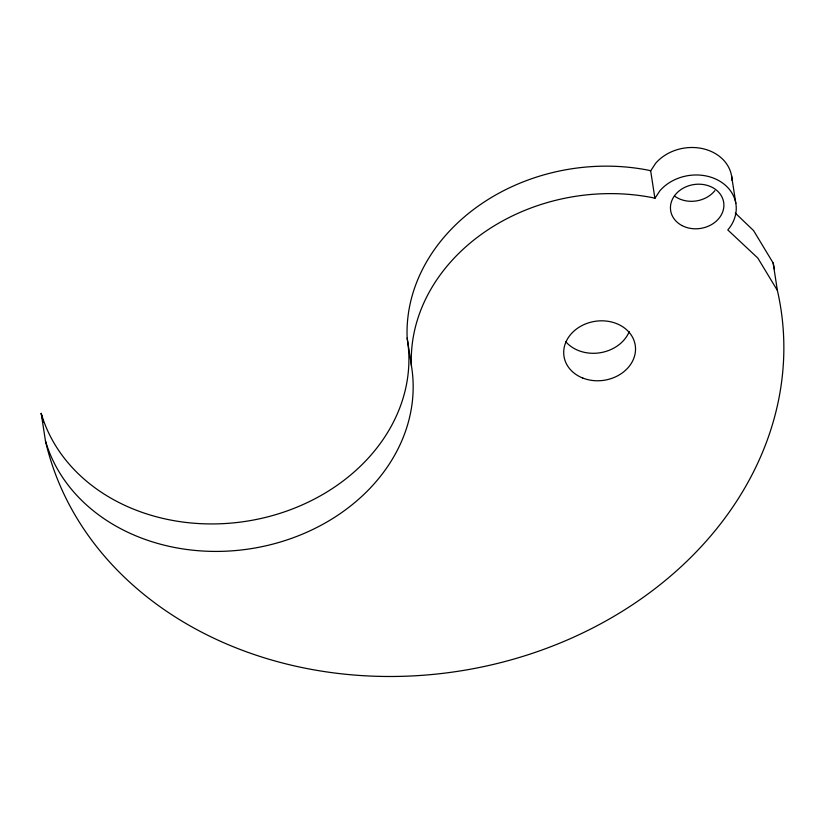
<?xml version="1.0" encoding="UTF-8"?>
<svg xmlns="http://www.w3.org/2000/svg" width="824" height="824" viewBox="0 0 824 824"><rect width="100%" height="100%" fill="white"/><g stroke="black" fill="none" stroke-linecap="round" stroke-linejoin="round"><path stroke-width="1.24" d="M650.672 170.877L648.663 170.259A189.026 156.344 -8.8 0 0 407.159 338.17A187.141 154.778 -8.8 0 1 257.078 519.316A187.141 154.778 -8.8 0 1 41.2 413.38L45.454 440.861A187.141 154.778 -8.8 0 0 261.332 546.796A187.141 154.778 -8.8 0 0 411.413 365.65A189.026 156.344 -8.8 0 1 652.917 197.729L654.915 198.347L650.672 170.877L655.605 163.327A42.591 35.226 -8.8 0 1 702.759 148.67A42.591 35.226 -8.8 0 1 732 180.477M654.915 198.347L659.859 190.808A42.591 35.226 -8.8 0 1 719.259 180.868A42.591 35.226 -8.8 0 1 727.798 229.937L757.833 258.077L777.382 290.439A373.818 309.175 -8.8 0 1 480.547 667.255A373.818 309.175 -8.8 0 1 45.454 440.861M735.266 213.055L753.579 230.596L773.128 262.959A373.818 309.175 -8.8 0 1 774.467 269.191M773.128 262.959L777.382 290.439M731.578 175.883L735.832 203.363M407.159 338.17L411.413 365.65M43.311 421.919A373.818 309.175 -8.8 0 1 41.2 413.38M629.237 331.639A36.05 29.819 -8.8 0 1 599.965 352.785A36.05 29.819 -8.8 0 1 565.635 341.558M714.871 190.653A26.821 22.186 -8.8 0 1 674.434 195.988M582.764 378.041A36.05 29.819 -8.8 0 0 635.51 348.016A36.05 29.819 -8.8 0 0 580.57 326.335A36.05 29.819 -8.8 0 0 582.764 378.041M681.932 225.529A26.821 22.186 -8.8 0 0 723.802 207.051A26.821 22.186 -8.8 0 0 685.764 186.904A26.821 22.186 -8.8 0 0 681.932 225.529"/></g></svg>
